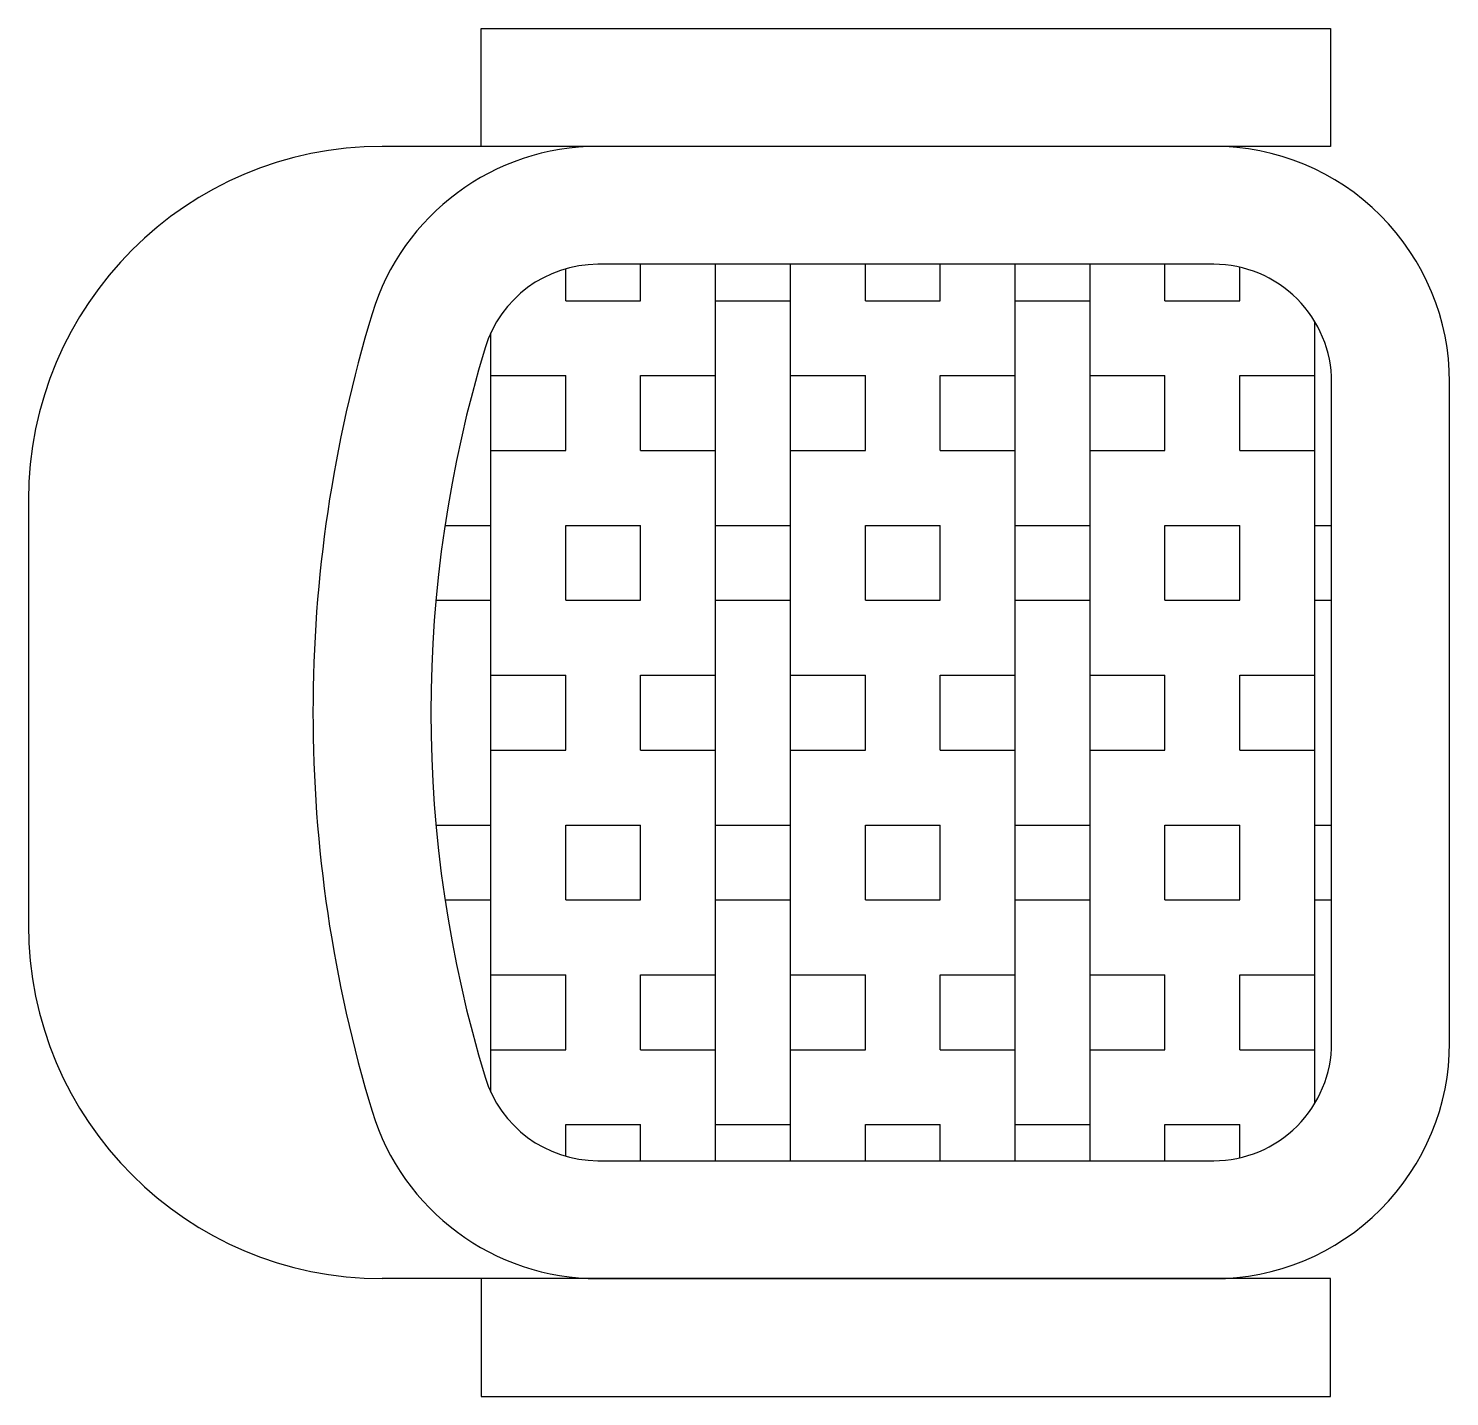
# Model space of a CAD drawing. Header units: millimetres. Extents: x -878.096 to -877.494, y 2732.012 to 2732.592.
import ezdxf

# ---------------------------------------------------------------- set-up
doc = ezdxf.new("R2010")
doc.units = ezdxf.units.MM
doc.header["$LTSCALE"] = 10
doc.layers.add('Móveis_cadeiras', color=2, linetype='Continuous')

msp = doc.modelspace()

# ---------------------------------------------------------------- hatches: boundary and pattern name
at = {"layer": 'Móveis_cadeiras'}
h = msp.add_hatch(dxfattribs=at)
h.set_pattern_fill('BOX', color=1, scale=0.005, style=0)
h.set_pattern_definition([(90, (0.9079, -1.38906), (-0.127, 8e-18), []), (90, (0.93965, -1.38906), (-0.127, 8e-18), []), (0, (0.9079, -1.38906), (0, 0.127), [-0.03175, 0.03175]), (0, (0.9079, -1.35731), (0, 0.127), [-0.03175, 0.03175]), (0, (0.9079, -1.32556), (0, 0.127), [0.03175, -0.03175]), (0, (0.9079, -1.29381), (0, 0.127), [0.03175, -0.03175]), (90, (0.9714, -1.38906), (-0.127, 8e-18), [0.03175, -0.03175]), (90, (1.00315, -1.38906), (-0.127, 8e-18), [0.03175, -0.03175])])
h.paths.add_polyline_path([(-877.59387, 2732.11197, 0.414214), (-877.54387, 2732.16197), (-877.54387, 2732.44197, 0.414214), (-877.59387, 2732.49197), (-877.85489, 2732.49197, 0.330288), (-877.90273, 2732.45649, 0.148459), (-877.90273, 2732.14744, 0.330288), (-877.85489, 2732.11197)])

# ---------------------------------------------------------------- linework, layer by layer
for p, q in [((-877.85489, 2732.54197), (-877.94628, 2732.54197)), ((-878.09628, 2732.39197), (-878.09628, 2732.21197)), ((-877.85489, 2732.06197), (-877.94628, 2732.06197))]:
    msp.add_line(p, q, dxfattribs=at)
for points in [[(-877.54438, 2732.54197), (-877.90438, 2732.54197), (-877.90438, 2732.59197), (-877.54438, 2732.59197), (-877.54438, 2732.54197)], [(-877.54438, 2732.06197), (-877.90438, 2732.06197), (-877.90438, 2732.01197), (-877.54438, 2732.01197), (-877.54438, 2732.06197)]]:
    msp.add_lwpolyline(points, dxfattribs=at)
for points in [[(-877.95058, 2732.13291, 0.330288), (-877.85489, 2732.06197), (-877.59387, 2732.06197, 0.414214), (-877.49387, 2732.16197), (-877.49387, 2732.44197, 0.414214), (-877.59387, 2732.54197), (-877.85489, 2732.54197, 0.330288), (-877.95058, 2732.47102, 0.148459)], [(-877.90273, 2732.14744, 0.330288), (-877.85489, 2732.11197), (-877.59387, 2732.11197, 0.414214), (-877.54387, 2732.16197), (-877.54387, 2732.44197, 0.414214), (-877.59387, 2732.49197), (-877.85489, 2732.49197, 0.330288), (-877.90273, 2732.45649, 0.148459)]]:
    msp.add_lwpolyline(points, format="xyb", close=True, dxfattribs=at)
for centre, start, end in [((-877.94628, 2732.39197), 90, 180), ((-877.94628, 2732.21197), 180, 270)]:
    msp.add_arc(centre, 0.15, start, end, dxfattribs=at)

doc.saveas('drawing.dxf')
